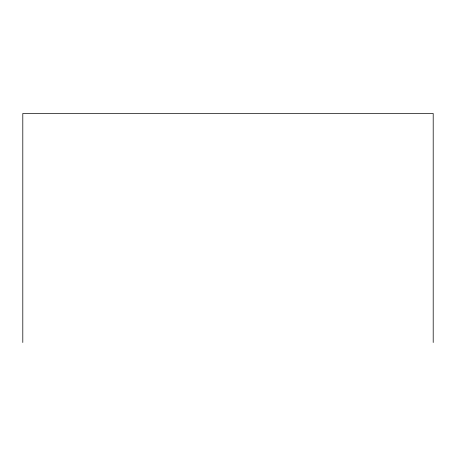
<?xml version="1.0" encoding="UTF-8"?>
<svg xmlns="http://www.w3.org/2000/svg" width="456" height="456" viewBox="0 0 456 456"><rect width="100%" height="100%" fill="white"/><g stroke="black" fill="none" stroke-linecap="round" stroke-linejoin="round"><path stroke-width="0.68" d="M433.2 342.513L433.2 113.487L22.8 113.487L22.8 342.513"/></g></svg>
